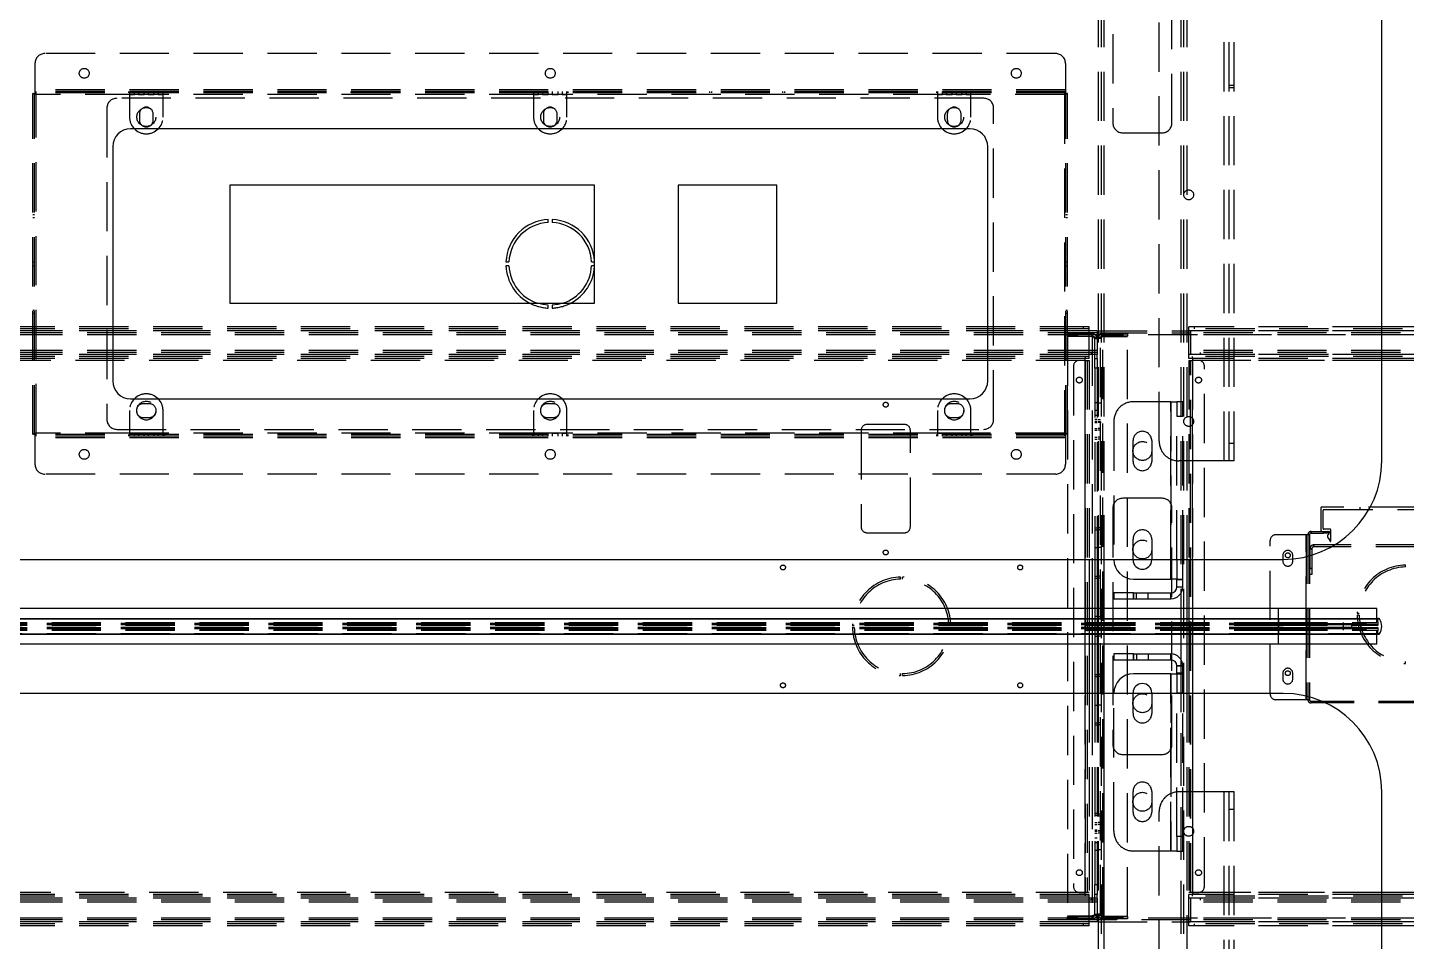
# Model space of a CAD drawing. Header units: millimetres. Extents: x -429 to 16771, y -1239 to 5751.
# Drawn here: x 1113 to 1812, y 690 to 1153 of the extents above; entities that cross this region are included whole.
import ezdxf

# ---------------------------------------------------------------- set-up
doc = ezdxf.new("R2010")
doc.units = ezdxf.units.MM
doc.header["$LTSCALE"] = 100
doc.linetypes.add('HIDDEN', pattern=[0.375, 0.25, -0.125])

msp = doc.modelspace()

# ---------------------------------------------------------------- linework, layer by layer
at = {"color": 7, "linetype": 'HIDDEN', "lineweight": -3}
for p, q in [((1720, 933.4), (1720, 1633.4)), ((1720, 933.4), (1720, 1633.4)), ((1722.5, 933.4), (1722.5, 1633.4)), ((1725, 933.4), (1725, 1633.4)), ((1687, 943.4), (1687, 1623.4)), ((1656, 1243.4), (1656, 883.4)), ((1657.6, 1243.4), (1657.6, 455.4)), ((1659, 1243.4), (1659, 455.4)), ((1659, 1243.4), (1659, 455.4)), ((1659, 1243.4), (1659, 455.4)), ((1659, 1243.4), (1659, 883.4)), ((1698, 1243.4), (1698, 455.4)), ((1698, 1243.4), (1698, 455.4)), ((1698, 1243.4), (1698, 455.4)), ((1698, 1243.4), (1698, 866.09)), ((1699.4, 1243.4), (1699.4, 455.4)), ((1701, 1243.4), (1701, 883.4)), ((1663.5, 1224.9), (1663.5, 1104.9)), ((1693.5, 1104.9), (1693.5, 1224.9)), ((1116.5, 1135.1), (1116.5, 1121.7)), ((1634.5, 1140.1), (1121.5, 1140.1)), ((1639.5, 1135.1), (1639.5, 1121.7)), ((1115.5, 946.9), (1115.5, 1119.9)), ((1115.5, 1119.9), (1116.3, 1119.9)), ((1116.3, 946.9), (1116.3, 1119.9)), ((1639.5, 1121.7), (1116.5, 1121.7)), ((1116.5, 1121.7), (1116.5, 1120.1)), ((1639.5, 1121.7), (1116.5, 1121.7)), ((1639.5, 1120.9), (1116.5, 1120.9)), ((1639.5, 1120.1), (1116.5, 1120.1)), ((1117.1, 1120.1), (1117.1, 1120.9)), ((1117.1, 1119.3), (1117.1, 1120.1)), ((1164, 1120.9), (1164, 1120.1)), ((1164.5, 1120.9), (1164.5, 1119.3)), ((1167, 1119.3), (1167, 1120.9)), ((1169, 1120.9), (1169, 1119.3)), ((1172, 1119.3), (1172, 1120.9)), ((1174, 1120.9), (1174, 1119.3)), ((1177, 1119.3), (1177, 1120.9)), ((1179, 1120.9), (1179, 1119.3)), ((1181.5, 1119.3), (1181.5, 1120.9)), ((1182, 1120.9), (1182, 1120.1)), ((1259.03, 1120.1), (1259.03, 1120.9)), ((1260.03, 1120.1), (1260.03, 1120.9)), ((1277, 1120.1), (1277, 1120.9)), ((1279, 1120.1), (1279, 1120.9)), ((1295.97, 1120.1), (1295.97, 1120.9)), ((1296.97, 1120.1), (1296.97, 1120.9)), ((1369, 1120.9), (1369, 1120.1)), ((1369.5, 1120.9), (1369.5, 1119.3)), ((1372, 1119.3), (1372, 1120.9)), ((1374, 1120.9), (1374, 1119.3)), ((1377, 1119.3), (1377, 1120.9)), ((1379, 1120.9), (1379, 1119.3)), ((1382, 1119.3), (1382, 1120.9)), ((1384, 1120.9), (1384, 1119.3)), ((1386.5, 1119.3), (1386.5, 1120.9)), ((1387, 1120.9), (1387, 1120.1)), ((1459.03, 1120.1), (1459.03, 1120.9)), ((1460.03, 1120.1), (1460.03, 1120.9)), ((1477, 1120.1), (1477, 1120.9)), ((1479, 1120.1), (1479, 1120.9)), ((1495.97, 1120.1), (1495.97, 1120.9)), ((1496.97, 1120.1), (1496.97, 1120.9)), ((1574, 1120.9), (1574, 1120.1)), ((1574.5, 1120.9), (1574.5, 1119.3)), ((1577, 1119.3), (1577, 1120.9)), ((1579, 1120.9), (1579, 1119.3)), ((1582, 1119.3), (1582, 1120.9)), ((1584, 1120.9), (1584, 1119.3)), ((1587, 1119.3), (1587, 1120.9)), ((1589, 1120.9), (1589, 1119.3)), ((1591.5, 1119.3), (1591.5, 1120.9)), ((1592, 1120.9), (1592, 1120.1)), ((1638.9, 1120.9), (1638.9, 1120.1)), ((1638.9, 1120.1), (1638.9, 1119.3)), ((1639.5, 1121.7), (1639.5, 1120.1)), ((1640.5, 1119.9), (1639.7, 1119.9)), ((1639.7, 946.9), (1639.7, 1119.9)), ((1640.5, 946.9), (1640.5, 1119.9)), ((1725, 1123.98), (1722.5, 1123.98)), ((1722.5, 1122.83), (1725, 1122.83)), ((1117.1, 947.5), (1117.1, 1119.3)), ((1117.1, 947.5), (1117.1, 1119.3)), ((1167, 1119.3), (1117.1, 1119.3)), ((1167, 1119.3), (1117.1, 1119.3)), ((1598, 1117.4), (1158, 1117.4)), ((1164.5, 1119.3), (1164.5, 1107.9)), ((1164.5, 1119.3), (1167, 1119.3)), ((1167, 1119.3), (1164.5, 1119.3)), ((1169, 1119.3), (1167, 1119.3)), ((1169, 1119.3), (1172, 1119.3)), ((1172, 1119.3), (1169, 1119.3)), ((1172, 1119.3), (1169, 1119.3)), ((1172, 1119.3), (1169, 1119.3)), ((1174, 1119.3), (1172, 1119.3)), ((1174, 1119.3), (1177, 1119.3)), ((1177, 1119.3), (1174, 1119.3)), ((1177, 1119.3), (1174, 1119.3)), ((1177, 1119.3), (1174, 1119.3)), ((1179, 1119.3), (1177, 1119.3)), ((1179, 1119.3), (1181.5, 1119.3)), ((1181.5, 1119.3), (1179, 1119.3)), ((1372, 1119.3), (1179, 1119.3)), ((1372, 1119.3), (1179, 1119.3)), ((1181.5, 1107.9), (1181.5, 1119.3)), ((1369.5, 1119.3), (1369.5, 1107.9)), ((1369.5, 1119.3), (1372, 1119.3)), ((1372, 1119.3), (1369.5, 1119.3)), ((1374, 1119.3), (1372, 1119.3)), ((1374, 1119.3), (1377, 1119.3)), ((1377, 1119.3), (1374, 1119.3)), ((1377, 1119.3), (1374, 1119.3)), ((1377, 1119.3), (1374, 1119.3)), ((1379, 1119.3), (1377, 1119.3)), ((1379, 1119.3), (1382, 1119.3)), ((1382, 1119.3), (1379, 1119.3)), ((1382, 1119.3), (1379, 1119.3)), ((1382, 1119.3), (1379, 1119.3)), ((1384, 1119.3), (1382, 1119.3)), ((1384, 1119.3), (1386.5, 1119.3)), ((1386.5, 1119.3), (1384, 1119.3)), ((1577, 1119.3), (1384, 1119.3)), ((1577, 1119.3), (1384, 1119.3)), ((1386.5, 1107.9), (1386.5, 1119.3)), ((1574.5, 1119.3), (1574.5, 1107.9)), ((1574.5, 1119.3), (1577, 1119.3)), ((1577, 1119.3), (1574.5, 1119.3)), ((1579, 1119.3), (1577, 1119.3)), ((1579, 1119.3), (1582, 1119.3)), ((1582, 1119.3), (1579, 1119.3)), ((1582, 1119.3), (1579, 1119.3)), ((1582, 1119.3), (1579, 1119.3)), ((1584, 1119.3), (1582, 1119.3)), ((1584, 1119.3), (1587, 1119.3)), ((1587, 1119.3), (1584, 1119.3)), ((1587, 1119.3), (1584, 1119.3)), ((1587, 1119.3), (1584, 1119.3)), ((1589, 1119.3), (1587, 1119.3)), ((1589, 1119.3), (1591.5, 1119.3)), ((1591.5, 1119.3), (1589, 1119.3)), ((1638.9, 1119.3), (1589, 1119.3)), ((1638.9, 1119.3), (1589, 1119.3)), ((1591.5, 1107.9), (1591.5, 1119.3)), ((1638.9, 1119.3), (1638.9, 947.5)), ((1638.9, 1119.3), (1638.9, 947.5)), ((1153, 1112.4), (1153, 954.4)), ((1169.5, 1109.4), (1169.5, 1106.4)), ((1176.5, 1106.4), (1176.5, 1109.4)), ((1374.5, 1109.4), (1374.5, 1106.4)), ((1381.5, 1106.4), (1381.5, 1109.4)), ((1579.5, 1109.4), (1579.5, 1106.4)), ((1586.5, 1106.4), (1586.5, 1109.4)), ((1603, 954.4), (1603, 1112.4)), ((1668.5, 1099.9), (1688.5, 1099.9)), ((1115.5, 1058.38), (1116.3, 1058.38)), ((1115.5, 1056.88), (1116.3, 1056.88)), ((1639.7, 1058.38), (1640.5, 1058.38)), ((1639.7, 1056.88), (1640.5, 1056.88)), ((1115.5, 1034.4), (1116.3, 1034.4)), ((1115.5, 1032.4), (1116.3, 1032.4)), ((1400.48, 1034.4), (1400.46, 1034.73)), ((1400.46, 1034.4), (1400.48, 1034.4)), ((1400.46, 1032.08), (1400.48, 1032.4)), ((1400.48, 1032.4), (1400.46, 1032.4)), ((1639.7, 1034.4), (1640.5, 1034.4)), ((1639.7, 1032.4), (1640.5, 1032.4)), ((1115.5, 1009.92), (1116.3, 1009.92)), ((1115.5, 1008.42), (1116.3, 1008.42)), ((1377, 1010.93), (1377, 1012.43)), ((1379, 1012.43), (1379, 1010.93)), ((1639.7, 1009.92), (1640.5, 1009.92)), ((1639.7, 1008.42), (1640.5, 1008.42)), ((1651.5, 1001.4), (148.5, 1001.4)), ((1648.5, 1001.4), (1648.5, 1000.4)), ((1651.5, 999.4), (1651.5, 1001.4)), ((1800, 1001.4), (1702, 1001.4)), ((1702, 999.4), (1702, 1001.4)), ((1705, 1000.4), (1705, 1001.4)), ((1655.5, 999.4), (144.5, 999.4)), ((1655.5, 998.4), (144.5, 998.4)), ((1655.5, 997.4), (144.5, 997.4)), ((1655.5, 997.4), (144.5, 997.4)), ((1655.5, 997.4), (144.5, 997.4)), ((1655.5, 997.4), (144.5, 997.4)), ((1651.5, 1000.4), (148.5, 1000.4)), ((1651.5, 999.4), (148.5, 999.4)), ((1651.5, 999.4), (148.5, 999.4)), ((1640.5, 996.7), (1640.5, 997.9)), ((1640.5, 997.9), (1645.5, 997.9)), ((1645.5, 996.7), (1640.5, 996.7)), ((1653.1, 996.53), (1640.5, 996.53)), ((1640.5, 996.53), (1640.5, 702.28)), ((1645.5, 997.9), (1645.5, 996.7)), ((1645.5, 997.9), (1653.1, 997.9)), ((1645.5, 996.7), (1653.1, 996.7)), ((1651.5, 987.4), (1651.5, 999.4)), ((1653.1, 996.7), (1653.1, 997.9)), ((1653.1, 997.9), (1653.1, 996.7)), ((1653.1, 996.53), (1653.1, 702.28)), ((1653.1, 996.53), (1653.1, 883.4)), ((1655.5, 995.5), (1654.3, 995.5)), ((1654.3, 985.4), (1654.3, 995.5)), ((1654.3, 995.5), (1655.5, 995.5)), ((1655.5, 999.4), (1655.5, 997.4)), ((1655.5, 997.4), (1655.5, 989.4)), ((1656, 999.4), (1703, 999.4)), ((1656, 998.4), (1703, 998.4)), ((1969, 997.4), (1656, 997.4)), ((1969, 997.4), (1656, 997.4)), ((1657.2, 995.5), (1656, 995.5)), ((1657.2, 995.5), (1656, 995.5)), ((1657.2, 703.3), (1657.2, 995.5)), ((1658.4, 996.7), (1658.4, 997.9)), ((1666, 997.9), (1658.4, 997.9)), ((1658.4, 997.9), (1658.4, 996.7)), ((1666, 996.7), (1658.4, 996.7)), ((1658.4, 702.28), (1658.4, 996.53)), ((1658.4, 702.28), (1658.4, 996.53)), ((1658.4, 996.53), (1671, 996.53)), ((1666, 996.7), (1666, 997.9)), ((1666, 997.9), (1671, 997.9)), ((1671, 996.7), (1666, 996.7)), ((1671, 997.9), (1671, 996.7)), ((1671, 702.28), (1671, 996.53)), ((1923, 1000.4), (1702, 1000.4)), ((1702, 987.4), (1702, 999.4)), ((1923, 999.4), (1702, 999.4)), ((1800, 999.4), (1702, 999.4)), ((1922, 999.4), (1703, 999.4)), ((1703, 999.4), (1703, 997.4)), ((1922, 998.4), (1703, 998.4)), ((1922, 997.4), (1703, 997.4)), ((1703, 997.4), (1703, 989.4)), ((1922, 997.4), (1703, 997.4)), ((1655.5, 989.4), (144.5, 989.4)), ((1655.5, 989.4), (144.5, 989.4)), ((1655.5, 988.4), (144.5, 988.4)), ((1655.5, 987.4), (144.5, 987.4)), ((1651.5, 987.4), (148.5, 987.4)), ((1651.5, 987.4), (148.5, 987.4)), ((1651.5, 985.4), (1651.5, 987.4)), ((1652.5, 988.4), (1652.5, 987.4)), ((1655.5, 989.4), (1655.5, 987.4)), ((1655.5, 985.4), (1655.5, 987.4)), ((1702, 985.4), (1702, 987.4)), ((1923, 987.4), (1702, 987.4)), ((1800, 987.4), (1702, 987.4)), ((1922, 989.4), (1703, 989.4)), ((1703, 989.4), (1703, 987.4)), ((1922, 989.4), (1703, 989.4)), ((1922, 988.4), (1703, 988.4)), ((1922, 987.4), (1703, 987.4)), ((1708, 987.4), (1708, 988.4)), ((1651.5, 986.4), (148.5, 986.4)), ((1651.5, 985.4), (148.5, 985.4)), ((1649.5, 984.4), (150.5, 984.4)), ((1649.5, 984.4), (150.5, 984.4)), ((1643.5, 981.4), (1643.5, 717.4)), ((1649.5, 984.4), (1646.5, 984.4)), ((1649.5, 986.4), (1649.5, 985.4)), ((1649.5, 984.4), (1649.5, 985.4)), ((1649.5, 984.4), (1651.5, 984.4)), ((1649.5, 714.4), (1649.5, 984.4)), ((1649.5, 984.4), (1649.5, 714.4)), ((1649.5, 984.4), (1649.5, 714.4)), ((1649.5, 883.4), (1649.5, 984.4)), ((1650.5, 984.4), (1650.5, 714.4)), ((1651.5, 984.4), (1651.5, 883.4)), ((1654.3, 985.4), (1655.5, 985.4)), ((1654.3, 980.4), (1654.3, 985.4)), ((1655.5, 980.4), (1654.3, 980.4)), ((1654.3, 980.4), (1654.3, 883.4)), ((1655.5, 985.4), (1655.5, 980.4)), ((1655.5, 980.4), (1655.5, 883.4)), ((1923, 986.4), (1702, 986.4)), ((1800, 985.4), (1702, 985.4)), ((1702, 984.4), (1702, 883.4)), ((1702, 984.4), (1704, 984.4)), ((1703, 714.4), (1703, 984.4)), ((1704, 985.4), (1704, 986.4)), ((1704, 985.4), (1704, 984.4)), ((1921, 984.4), (1704, 984.4)), ((1704, 984.4), (1704, 714.4)), ((1704, 984.4), (1704, 714.4)), ((1704, 714.4), (1704, 984.4)), ((1707, 984.4), (1704, 984.4)), ((1800, 984.4), (1704, 984.4)), ((1704, 984.4), (1704, 883.4)), ((1710, 717.4), (1710, 981.4)), ((1164.5, 958.9), (1164.5, 947.5)), ((1174.5, 962.4), (1171.5, 962.4)), ((1181.5, 947.5), (1181.5, 958.9)), ((1369.5, 958.9), (1369.5, 947.5)), ((1379.5, 962.4), (1376.5, 962.4)), ((1386.5, 947.5), (1386.5, 958.9)), ((1574.5, 958.9), (1574.5, 947.5)), ((1584.5, 962.4), (1581.5, 962.4)), ((1591.5, 947.5), (1591.5, 958.9)), ((1655.5, 962.9), (1654.3, 962.9)), ((1654.3, 959.15), (1655.5, 959.15)), ((1654.3, 959.15), (1655.5, 959.15)), ((1657.6, 962.7), (1656, 962.7)), ((1693, 963.4), (1674, 963.4)), ((1693, 963.4), (1693, 873.4)), ((1693, 963.4), (1696, 963.4)), ((1693, 883.4), (1693, 963.4)), ((1699, 963.4), (1696, 963.4)), ((1696, 963.4), (1696, 956.11)), ((1699, 956.11), (1699, 963.4)), ((1171.5, 955.4), (1174.5, 955.4)), ((1376.5, 955.4), (1379.5, 955.4)), ((1557.75, 951.9), (1538.75, 951.9)), ((1581.5, 955.4), (1584.5, 955.4)), ((1654.3, 956.65), (1655.5, 956.65)), ((1654.3, 956.65), (1655.5, 956.65)), ((1655.5, 954.4), (1654.3, 954.4)), ((1655.5, 953.4), (1654.3, 953.4)), ((1654.3, 952.9), (1655.5, 952.9)), ((1657.2, 954.15), (1656, 954.15)), ((1657.2, 953.15), (1656, 953.15)), ((1656, 953.1), (1657.6, 953.1)), ((1664, 953.4), (1664, 883.4)), ((1696, 956.11), (1699, 956.11)), ((1696, 883.4), (1696, 956.11)), ((1699, 883.4), (1699, 956.11)), ((1115.5, 946.9), (1116.3, 946.9)), ((1639.5, 946.7), (1116.5, 946.7)), ((1116.5, 946.7), (1116.5, 945.1)), ((1639.5, 945.9), (1116.5, 945.9)), ((1639.5, 945.1), (1116.5, 945.1)), ((1116.5, 945.1), (1116.5, 931.7)), ((1639.5, 945.1), (1116.5, 945.1)), ((1117.1, 946.7), (1117.1, 947.5)), ((1167, 947.5), (1117.1, 947.5)), ((1167, 947.5), (1117.1, 947.5)), ((1117.1, 945.9), (1117.1, 946.7)), ((1158, 949.4), (1598, 949.4)), ((1164, 946.7), (1164, 945.9)), ((1167, 947.5), (1164.5, 947.5)), ((1164.5, 947.5), (1164.5, 945.9)), ((1164.5, 947.5), (1167, 947.5)), ((1169, 947.5), (1167, 947.5)), ((1167, 945.9), (1167, 947.5)), ((1172, 947.5), (1169, 947.5)), ((1169, 947.5), (1169, 945.9)), ((1169, 947.5), (1172, 947.5)), ((1172, 947.5), (1169, 947.5)), ((1172, 947.5), (1169, 947.5)), ((1174, 947.5), (1172, 947.5)), ((1172, 945.9), (1172, 947.5)), ((1177, 947.5), (1174, 947.5)), ((1174, 947.5), (1174, 945.9)), ((1174, 947.5), (1177, 947.5)), ((1177, 947.5), (1174, 947.5)), ((1177, 947.5), (1174, 947.5)), ((1179, 947.5), (1177, 947.5)), ((1177, 945.9), (1177, 947.5)), ((1181.5, 947.5), (1179, 947.5)), ((1179, 947.5), (1179, 945.9)), ((1179, 947.5), (1181.5, 947.5)), ((1372, 947.5), (1179, 947.5)), ((1372, 947.5), (1179, 947.5)), ((1181.5, 945.9), (1181.5, 947.5)), ((1182, 946.7), (1182, 945.9)), ((1369, 946.7), (1369, 945.9)), ((1372, 947.5), (1369.5, 947.5)), ((1369.5, 947.5), (1369.5, 945.9)), ((1369.5, 947.5), (1372, 947.5)), ((1374, 947.5), (1372, 947.5)), ((1372, 945.9), (1372, 947.5)), ((1377, 947.5), (1374, 947.5)), ((1374, 947.5), (1374, 945.9)), ((1374, 947.5), (1377, 947.5)), ((1377, 947.5), (1374, 947.5)), ((1377, 947.5), (1374, 947.5)), ((1379, 947.5), (1377, 947.5)), ((1377, 945.9), (1377, 947.5)), ((1382, 947.5), (1379, 947.5)), ((1379, 947.5), (1379, 945.9)), ((1379, 947.5), (1382, 947.5)), ((1382, 947.5), (1379, 947.5)), ((1382, 947.5), (1379, 947.5)), ((1384, 947.5), (1382, 947.5)), ((1382, 945.9), (1382, 947.5)), ((1386.5, 947.5), (1384, 947.5)), ((1384, 947.5), (1384, 945.9)), ((1384, 947.5), (1386.5, 947.5)), ((1577, 947.5), (1384, 947.5)), ((1577, 947.5), (1384, 947.5)), ((1386.5, 945.9), (1386.5, 947.5)), ((1387, 946.7), (1387, 945.9)), ((1535.75, 948.9), (1535.75, 899.9)), ((1560.75, 899.9), (1560.75, 948.9)), ((1574, 946.7), (1574, 945.9)), ((1577, 947.5), (1574.5, 947.5)), ((1574.5, 947.5), (1574.5, 945.9)), ((1574.5, 947.5), (1577, 947.5)), ((1579, 947.5), (1577, 947.5)), ((1577, 945.9), (1577, 947.5)), ((1582, 947.5), (1579, 947.5)), ((1579, 947.5), (1579, 945.9)), ((1579, 947.5), (1582, 947.5)), ((1582, 947.5), (1579, 947.5)), ((1582, 947.5), (1579, 947.5)), ((1584, 947.5), (1582, 947.5)), ((1582, 945.9), (1582, 947.5)), ((1587, 947.5), (1584, 947.5)), ((1584, 947.5), (1584, 945.9)), ((1584, 947.5), (1587, 947.5)), ((1587, 947.5), (1584, 947.5)), ((1587, 947.5), (1584, 947.5)), ((1589, 947.5), (1587, 947.5)), ((1587, 945.9), (1587, 947.5)), ((1591.5, 947.5), (1589, 947.5)), ((1589, 947.5), (1589, 945.9)), ((1589, 947.5), (1591.5, 947.5)), ((1638.9, 947.5), (1589, 947.5)), ((1638.9, 947.5), (1589, 947.5)), ((1591.5, 945.9), (1591.5, 947.5)), ((1592, 946.7), (1592, 945.9)), ((1638.9, 947.5), (1638.9, 946.7)), ((1638.9, 946.7), (1638.9, 945.9)), ((1639.5, 946.7), (1639.5, 945.1)), ((1639.5, 945.1), (1639.5, 931.7)), ((1640.5, 946.9), (1639.7, 946.9)), ((1654.3, 949.9), (1655.5, 949.9)), ((1654.3, 948.9), (1655.5, 948.9)), ((1654.3, 945.4), (1655.5, 945.4)), ((1657.2, 949.9), (1656, 949.9)), ((1657.2, 948.9), (1656, 948.9)), ((1656, 945.65), (1657.2, 945.65)), ((1654.3, 944.41), (1655.5, 944.41)), ((1656, 944.66), (1657.2, 944.66)), ((1673.75, 933.15), (1673.75, 943.65)), ((1683.25, 943.65), (1683.25, 933.15)), ((1725, 942.25), (1722.5, 942.25)), ((1720, 933.4), (1697, 933.4)), ((1725, 933.4), (1720, 933.4)), ((1634.5, 926.7), (1121.5, 926.7)), ((1688.5, 914.4), (1668.5, 914.4)), ((1855.7, 909.85), (1769.3, 909.85)), ((1789, 908.65), (1789, 909.85)), ((1663.5, 909.4), (1663.5, 789.4)), ((1693.5, 789.4), (1693.5, 909.4)), ((1769, 909.55), (1769, 898.55)), ((1770.2, 899.05), (1770.2, 908.35)), ((1770.5, 908.65), (1854.5, 908.65)), ((1538.75, 896.9), (1557.75, 896.9)), ((1654.3, 899.4), (1655.5, 899.4)), ((1654.3, 898.4), (1655.5, 898.4)), ((1657.2, 899.4), (1656, 899.4)), ((1657.2, 898.4), (1656, 898.4)), ((1746.3, 895.95), (1761.7, 895.95)), ((1761.7, 895.95), (1761.7, 812.15)), ((1761.7, 895.95), (1763.3, 895.95)), ((1761.7, 812.15), (1761.7, 895.95)), ((1762.5, 895.95), (1762.5, 812.15)), ((1763.3, 895.95), (1763.3, 812.15)), ((1764.1, 897.55), (1764.1, 896.75)), ((1764.1, 897.55), (1770.5, 897.55)), ((1764.1, 896.75), (1770.5, 896.75)), ((1770, 897.55), (1772.6, 897.55)), ((1773.8, 898.75), (1770.5, 898.75)), ((1770.5, 896.75), (1770.5, 897.55)), ((1770.5, 897.55), (1770.5, 896.75)), ((1773.5, 896.75), (1770.5, 896.75)), ((1772.6, 897.55), (1773.5, 897.55)), ((1772.9, 897.25), (1772.9, 895.91)), ((1773.5, 897.55), (1773.5, 896.75)), ((1774.1, 892.75), (1774.1, 898.45)), ((1654.3, 889.4), (1655.5, 889.4)), ((1654.3, 889.4), (1655.5, 889.4)), ((1654.3, 889.4), (1655.5, 889.4)), ((1654.3, 889.4), (1655.5, 889.4)), ((1657.2, 889.4), (1656, 889.4)), ((1657.2, 889.4), (1656, 889.4)), ((1657.2, 889.4), (1656, 889.4)), ((1657.2, 889.4), (1656, 889.4)), ((1673.75, 883.4), (1673.75, 893.65)), ((1683.25, 893.65), (1683.25, 883.4)), ((1743.3, 815.15), (1743.3, 892.95)), ((1764.5, 888.75), (1763.5, 888.75)), ((1763.5, 888.75), (1763.5, 878.75)), ((1763.5, 888.75), (1764.5, 888.75)), ((1764.5, 888.75), (1763.5, 888.75)), ((1763.5, 888.75), (1764.5, 888.75)), ((1764.5, 888.75), (1764.5, 878.75)), ((1765.5, 890.75), (1765.5, 889.75)), ((1859.5, 890.75), (1765.5, 890.75)), ((1765.5, 889.75), (1765.5, 890.75)), ((1765.5, 890.75), (1765.5, 889.75)), ((1765.5, 889.75), (1765.5, 890.75)), ((1859.5, 889.75), (1765.5, 889.75)), ((1772.49, 894.72), (1772.9, 894.08)), ((1772.9, 894.08), (1773.73, 892.65)), ((1749.8, 885.45), (1749.8, 882.45)), ((1754.8, 882.45), (1754.8, 885.45)), ((1654.3, 874.9), (1655.5, 874.9)), ((1657.2, 874.9), (1656, 874.9)), ((1763.5, 878.75), (1764.5, 878.75)), ((1763.5, 875.75), (1763.5, 878.75)), ((1764.5, 878.75), (1763.5, 878.75)), ((1763.5, 878.75), (1764.5, 878.75)), ((1764.5, 878.75), (1763.5, 878.75)), ((1764.5, 875.75), (1763.5, 875.75)), ((1764.5, 878.75), (1764.5, 875.75)), ((1812, 879.55), (1812, 880.55)), ((1555.8, 873.4), (1555.8, 874.4)), ((1556.8, 873.4), (1556.8, 874.4)), ((1654.3, 873.9), (1655.5, 873.9)), ((1657.2, 873.9), (1656, 873.9)), ((1696, 873.4), (1699, 873.4)), ((1696, 869.4), (1699, 869.4)), ((1674, 866.4), (1674, 863.4)), ((1675.5, 863.4), (1675.5, 866.4)), ((1681.5, 863.4), (1681.5, 866.4)), ((1693, 863.4), (1693, 866.4)), ((1649.5, 840.4), (1649.5, 858.4)), ((1651.5, 858.4), (1651.5, 840.4)), ((1653.1, 858.4), (1653.1, 840.4)), ((1654.3, 858.4), (1654.3, 840.4)), ((1655.5, 854.4), (1654.3, 854.4)), ((1655.5, 858.4), (1655.5, 840.4)), ((1656, 858.4), (1656, 840.4)), ((1657.6, 854.2), (1656, 854.2)), ((1659, 858.4), (1659, 840.4)), ((1698, 858.4), (1698, 840.4)), ((1701, 858.4), (1701, 840.4)), ((1702, 858.4), (1702, 840.4)), ((1704, 858.4), (1704, 840.4)), ((1747.5, 851.4), (1747.5, 858.4)), ((1787.5, 856.05), (1788.5, 856.05)), ((1788.5, 855.05), (1787.5, 855.05)), ((1747.5, 853.19), (52.5, 853.19)), ((1747.5, 853.17), (52.5, 853.17)), ((1747.5, 850.65), (52.5, 850.65)), ((1747.5, 850.65), (52.5, 850.65)), ((1747.5, 850.65), (52.5, 850.65)), ((1747.5, 850.32), (52.5, 850.32)), ((1747.5, 850.15), (52.5, 850.15)), ((1747.5, 850.15), (52.5, 850.15)), ((1747.5, 848.65), (52.5, 848.65)), ((1747.5, 848.65), (52.5, 848.65)), ((1747.5, 848.49), (52.5, 848.49)), ((1747.5, 848.15), (52.5, 848.15)), ((1747.5, 848.15), (52.5, 848.15)), ((1747.5, 848.15), (52.5, 848.15)), ((900, 853.19), (1747.5, 853.19)), ((900, 851.4), (1747.5, 851.4)), ((900, 850.85), (1747.5, 850.85)), ((1747.5, 850.85), (900, 850.85)), ((1747.5, 850.85), (900, 850.85)), ((1747.5, 850.85), (900, 850.85)), ((900, 850.84), (1747.5, 850.84)), ((900, 850.84), (1747.5, 850.84)), ((900, 850.65), (1747.5, 850.65)), ((900, 850.65), (1747.5, 850.65)), ((900, 850.65), (1747.5, 850.65)), ((900, 850.37), (1747.5, 850.37)), ((900, 850.32), (1747.5, 850.32)), ((900, 850.15), (1747.5, 850.15)), ((900, 850.15), (1747.5, 850.15)), ((900, 850), (1747.5, 850)), ((900, 849.97), (1747.5, 849.97)), ((900, 849.97), (1747.5, 849.97)), ((900, 849.95), (1747.5, 849.95)), ((900, 849.95), (1747.5, 849.95)), ((1747.5, 848.85), (900, 848.85)), ((1747.5, 848.85), (900, 848.85)), ((900, 848.83), (1747.5, 848.83)), ((900, 848.83), (1747.5, 848.83)), ((900, 848.8), (1747.5, 848.8)), ((900, 848.65), (1747.5, 848.65)), ((900, 848.65), (1747.5, 848.65)), ((900, 848.49), (1747.5, 848.49)), ((900, 848.44), (1747.5, 848.44)), ((900, 848.15), (1747.5, 848.15)), ((900, 848.15), (1747.5, 848.15)), ((900, 848.15), (1747.5, 848.15)), ((900, 847.97), (1747.5, 847.97)), ((900, 847.97), (1747.5, 847.97)), ((900, 847.96), (1747.5, 847.96)), ((900, 847.95), (1747.5, 847.95)), ((900, 847.95), (1747.5, 847.95)), ((900, 847.95), (1747.5, 847.95)), ((900, 847.4), (1747.5, 847.4)), ((1532.3, 849.9), (1531.3, 849.9)), ((1532.3, 848.9), (1531.3, 848.9)), ((1581.29, 849.9), (1580.29, 849.9)), ((1581.29, 848.9), (1580.29, 848.9)), ((1654.3, 850.65), (1655.5, 850.65)), ((1654.3, 850.65), (1655.5, 850.65)), ((1654.3, 848.15), (1655.5, 848.15)), ((1654.3, 848.15), (1655.5, 848.15)), ((1747.5, 853.19), (1747.5, 853.4)), ((1747.5, 853.4), (1747.5, 853.17)), ((1747.5, 853.19), (1747.5, 853.4)), ((1747.5, 851.4), (1747.5, 853.4)), ((1747.5, 853.19), (1798, 853.19)), ((1747.5, 850.32), (1747.5, 853.19)), ((1798, 853.19), (1747.5, 853.19)), ((1747.5, 850.85), (1747.5, 853.19)), ((1798.92, 853.17), (1747.5, 853.17)), ((1747.5, 853.17), (1747.5, 845.64)), ((1747.5, 851.4), (1797.5, 851.4)), ((1747.5, 850.85), (1747.5, 851.4)), ((1747.5, 850.85), (1747.5, 851.4)), ((1747.5, 850.84), (1747.5, 850.85)), ((1747.5, 850.85), (1747.5, 850.85)), ((1747.5, 850.85), (1786.93, 850.85)), ((1747.5, 850.85), (1747.5, 850.65)), ((1747.5, 850.85), (1747.5, 850.85)), ((1747.5, 850.84), (1791.9, 850.84)), ((1747.5, 849.97), (1747.5, 850.84)), ((1747.5, 850.84), (1789.4, 850.84)), ((1747.5, 849.97), (1747.5, 850.84)), ((1747.5, 849.97), (1747.5, 850.84)), ((1747.5, 850.84), (1747.5, 850.65)), ((1747.5, 849.97), (1747.5, 850.84)), ((1747.5, 850.84), (1747.5, 850.65)), ((1747.5, 850.37), (1747.5, 850.84)), ((1747.5, 849.97), (1747.5, 850.84)), ((1747.5, 850.84), (1747.5, 850.65)), ((1747.5, 850.84), (1747.5, 850.65)), ((1747.5, 850.84), (1747.5, 850.65)), ((1747.5, 850.37), (1747.5, 850.84)), ((1747.5, 849.97), (1747.5, 850.84)), ((1747.5, 850.32), (1747.5, 850.84)), ((1747.5, 850.65), (1792.18, 850.65)), ((1747.5, 850.65), (1747.5, 850)), ((1747.5, 850.65), (1747.5, 850.15)), ((1747.5, 850.65), (1789.68, 850.65)), ((1747.5, 850.65), (1747.5, 850.15)), ((1747.5, 850.65), (1787.18, 850.65)), ((1792.18, 850.65), (1747.5, 850.65)), ((1789.68, 850.65), (1747.5, 850.65)), ((1747.5, 850.65), (1747.5, 850.15)), ((1747.5, 850.65), (1747.5, 850)), ((1787.18, 850.65), (1747.5, 850.65)), ((1747.5, 850.65), (1747.5, 850.15)), ((1747.5, 850.37), (1785.41, 850.37)), ((1747.5, 848.85), (1747.5, 850.37)), ((1747.5, 848.85), (1747.5, 850.37)), ((1747.5, 850), (1747.5, 850.32)), ((1747.5, 850.32), (1798.15, 850.32)), ((1747.5, 850), (1747.5, 850.32)), ((1798.15, 850.32), (1747.5, 850.32)), ((1747.5, 850.15), (1789.68, 850.15)), ((1747.5, 850.15), (1787.18, 850.15)), ((1789.68, 850.15), (1747.5, 850.15)), ((1787.18, 850.15), (1747.5, 850.15)), ((1747.5, 850.15), (1747.5, 849.97)), ((1747.5, 850.15), (1747.5, 849.97)), ((1747.5, 850.15), (1747.5, 849.97)), ((1747.5, 850.15), (1747.5, 849.97)), ((1747.5, 850), (1797.85, 850)), ((1747.5, 849.97), (1789.95, 849.97)), ((1747.5, 849.95), (1747.5, 849.97)), ((1747.5, 849.97), (1787.45, 849.97)), ((1747.5, 849.97), (1747.5, 849.97)), ((1747.5, 849.95), (1789.88, 849.95)), ((1747.5, 849.95), (1787.38, 849.95)), ((1747.5, 848.85), (1747.5, 849.95)), ((1747.5, 848.85), (1747.5, 849.95)), ((1747.5, 848.83), (1747.5, 848.85)), ((1787.38, 848.85), (1747.5, 848.85)), ((1747.5, 847.97), (1747.5, 848.83)), ((1747.5, 848.83), (1789.97, 848.83)), ((1747.5, 848.83), (1787.47, 848.83)), ((1747.5, 847.97), (1747.5, 848.83)), ((1747.5, 847.97), (1747.5, 848.83)), ((1747.5, 847.97), (1747.5, 848.83)), ((1747.5, 848.83), (1747.5, 848.65)), ((1747.5, 847.97), (1747.5, 848.83)), ((1747.5, 848.83), (1747.5, 848.65)), ((1747.5, 848.44), (1747.5, 848.83)), ((1747.5, 848.83), (1747.5, 848.65)), ((1747.5, 848.83), (1747.5, 848.65)), ((1747.5, 847.97), (1747.5, 848.83)), ((1747.5, 848.44), (1747.5, 848.83)), ((1747.5, 848.49), (1747.5, 848.8)), ((1747.5, 848.8), (1797.85, 848.8)), ((1747.5, 848.8), (1747.5, 848.15)), ((1747.5, 848.49), (1747.5, 848.8)), ((1747.5, 848.8), (1747.5, 848.15)), ((1747.5, 848.65), (1789.68, 848.65)), ((1747.5, 848.65), (1747.5, 848.15)), ((1747.5, 848.65), (1787.18, 848.65)), ((1747.5, 848.65), (1747.5, 848.15)), ((1789.68, 848.65), (1747.5, 848.65)), ((1747.5, 848.65), (1747.5, 848.15)), ((1787.18, 848.65), (1747.5, 848.65)), ((1747.5, 848.65), (1747.5, 848.15)), ((1747.5, 848.49), (1798.15, 848.49)), ((1747.5, 845.61), (1747.5, 848.49)), ((1798.15, 848.49), (1747.5, 848.49)), ((1747.5, 847.97), (1747.5, 848.49)), ((1747.5, 848.44), (1785.41, 848.44)), ((1747.5, 847.97), (1747.5, 848.44)), ((1747.5, 847.97), (1747.5, 848.44)), ((1747.5, 848.15), (1792.18, 848.15)), ((1747.5, 848.15), (1789.68, 848.15)), ((1747.5, 848.15), (1787.18, 848.15)), ((1789.68, 848.15), (1747.5, 848.15)), ((1787.18, 848.15), (1747.5, 848.15)), ((1792.18, 848.15), (1747.5, 848.15)), ((1747.5, 848.15), (1747.5, 847.95)), ((1747.5, 848.15), (1747.5, 847.97)), ((1747.5, 848.15), (1747.5, 847.97)), ((1747.5, 848.15), (1747.5, 847.97)), ((1747.5, 848.15), (1747.5, 847.97)), ((1747.5, 848.15), (1747.5, 847.97)), ((1747.5, 847.95), (1747.5, 847.97)), ((1747.5, 847.97), (1791.89, 847.97)), ((1747.5, 847.97), (1789.39, 847.97)), ((1747.5, 847.96), (1786.91, 847.96)), ((1747.5, 847.95), (1747.5, 847.95)), ((1747.5, 847.4), (1747.5, 847.95)), ((1747.5, 847.4), (1747.5, 847.95)), ((1747.5, 847.95), (1747.5, 847.95)), ((1747.5, 845.61), (1747.5, 847.95)), ((1747.5, 847.4), (1797.5, 847.4)), ((1747.5, 840.4), (1747.5, 847.4)), ((1747.5, 845.4), (1747.5, 847.4)), ((1780.5, 847.4), (1780.5, 851.4)), ((1785.41, 850.37), (1786.93, 850.85)), ((1786.91, 847.96), (1785.41, 848.44)), ((1787.18, 850.65), (1787.18, 850.15)), ((1787.18, 848.65), (1787.18, 848.15)), ((1787.45, 849.97), (1789.4, 850.84)), ((1789.39, 847.97), (1787.47, 848.83)), ((1789.68, 850.65), (1789.68, 850.15)), ((1789.68, 848.65), (1789.68, 848.15)), ((1789.95, 849.97), (1791.9, 850.84)), ((1791.89, 847.97), (1789.97, 848.83)), ((1792.18, 850.65), (1792.18, 850)), ((1792.18, 848.8), (1792.18, 848.15)), ((1797.5, 851.4), (1797.5, 853.4)), ((1797.5, 845.4), (1797.5, 847.4)), ((1798.15, 850.32), (1798, 853.19)), ((1798, 845.61), (1798.15, 848.49)), ((1747.5, 845.64), (52.5, 845.64)), ((1747.5, 845.61), (52.5, 845.61)), ((900, 845.61), (1747.5, 845.61)), ((1654.3, 844.4), (1655.5, 844.4)), ((1656, 844.6), (1657.6, 844.6)), ((1798.92, 845.64), (1747.5, 845.64)), ((1747.5, 845.64), (1747.5, 845.4)), ((1747.5, 845.4), (1747.5, 845.61)), ((1747.5, 845.61), (1798, 845.61)), ((1798, 845.61), (1747.5, 845.61)), ((1747.5, 845.4), (1747.5, 845.61)), ((1674, 835.4), (1674, 832.4)), ((1675.5, 835.4), (1675.5, 832.4)), ((1681.5, 835.4), (1681.5, 832.4)), ((1693, 832.4), (1693, 835.4)), ((1698, 832.72), (1698, 455.4)), ((1699, 829.4), (1696, 829.4)), ((1812, 830.56), (1812, 831.56)), ((1555.8, 824.41), (1555.8, 825.41)), ((1556.8, 824.41), (1556.8, 825.41)), ((1654.3, 824.9), (1655.5, 824.9)), ((1654.3, 823.9), (1655.5, 823.9)), ((1657.2, 824.9), (1656, 824.9)), ((1657.2, 823.9), (1656, 823.9)), ((1693, 825.4), (1693, 735.4)), ((1696, 825.4), (1699, 825.4)), ((1749.8, 825.65), (1749.8, 822.65)), ((1754.8, 822.65), (1754.8, 825.65)), ((1649.5, 714.4), (1649.5, 815.4)), ((1651.5, 815.4), (1651.5, 714.4)), ((1653.1, 815.4), (1653.1, 702.28)), ((1654.3, 815.4), (1654.3, 718.4)), ((1655.5, 815.4), (1655.5, 718.4)), ((1656, 815.4), (1656, 455.4)), ((1659, 815.4), (1659, 455.4)), ((1664, 745.4), (1664, 815.4)), ((1673.75, 805.15), (1673.75, 815.4)), ((1683.25, 815.4), (1683.25, 805.15)), ((1693, 735.4), (1693, 815.4)), ((1696, 742.7), (1696, 815.4)), ((1699, 742.7), (1699, 815.4)), ((1701, 815.4), (1701, 455.4)), ((1702, 815.4), (1702, 714.4)), ((1704, 815.4), (1704, 714.4)), ((1761.7, 812.15), (1746.3, 812.15)), ((1763.3, 812.15), (1761.7, 812.15)), ((1654.3, 809.4), (1655.5, 809.4)), ((1654.3, 809.4), (1655.5, 809.4)), ((1654.3, 809.4), (1655.5, 809.4)), ((1654.3, 809.4), (1655.5, 809.4)), ((1657.2, 809.4), (1656, 809.4)), ((1657.2, 809.4), (1656, 809.4)), ((1657.2, 809.4), (1656, 809.4)), ((1657.2, 809.4), (1656, 809.4)), ((1764.1, 811.35), (1764.1, 810.55)), ((1860.9, 811.35), (1764.1, 811.35)), ((1860.9, 810.55), (1764.1, 810.55)), ((1654.3, 800.4), (1655.5, 800.4)), ((1654.3, 799.4), (1655.5, 799.4)), ((1657.2, 800.4), (1656, 800.4)), ((1657.2, 799.4), (1656, 799.4)), ((1668.5, 784.4), (1688.5, 784.4)), ((1673.75, 755.15), (1673.75, 765.65)), ((1683.25, 765.65), (1683.25, 755.15)), ((1720, 765.4), (1697, 765.4)), ((1720, 65.4), (1720, 765.4)), ((1725, 765.4), (1720, 765.4)), ((1720, 65.4), (1720, 765.4)), ((1722.5, 65.4), (1722.5, 765.4)), ((1725, 65.4), (1725, 765.4)), ((1722.5, 756.55), (1725, 756.55)), ((1655.5, 754.4), (1654.3, 754.4)), ((1655.5, 753.4), (1654.3, 753.4)), ((1654.3, 749.9), (1655.5, 749.9)), ((1654.3, 748.9), (1655.5, 748.9)), ((1657.2, 754.15), (1656, 754.15)), ((1657.2, 753.15), (1656, 753.15)), ((1657.2, 749.9), (1656, 749.9)), ((1657.2, 748.9), (1656, 748.9)), ((1687, 75.4), (1687, 755.4)), ((1655.5, 745.9), (1654.3, 745.9)), ((1654.3, 745.4), (1655.5, 745.4)), ((1654.3, 744.41), (1655.5, 744.41)), ((1654.3, 742.15), (1655.5, 742.15)), ((1654.3, 742.15), (1655.5, 742.15)), ((1657.6, 745.7), (1656, 745.7)), ((1656, 745.65), (1657.2, 745.65)), ((1656, 744.66), (1657.2, 744.66)), ((1699, 742.7), (1696, 742.7)), ((1696, 742.7), (1696, 735.4)), ((1699, 735.4), (1699, 742.7)), ((1654.3, 739.65), (1655.5, 739.65)), ((1654.3, 739.65), (1655.5, 739.65)), ((1654.3, 735.9), (1655.5, 735.9)), ((1656, 736.1), (1657.6, 736.1)), ((1693, 735.4), (1674, 735.4)), ((1696, 735.4), (1693, 735.4)), ((1696, 735.4), (1699, 735.4)), ((1649.5, 714.4), (150.5, 714.4)), ((1649.5, 714.4), (150.5, 714.4)), ((1646.5, 714.4), (1649.5, 714.4)), ((1649.5, 713.4), (1649.5, 714.4)), ((1651.5, 714.4), (1649.5, 714.4)), ((1654.3, 718.4), (1655.5, 718.4)), ((1654.3, 713.4), (1654.3, 718.4)), ((1655.5, 718.4), (1655.5, 713.4)), ((1704, 714.4), (1702, 714.4)), ((1704, 714.4), (1704, 713.4)), ((1921, 714.4), (1704, 714.4)), ((1704, 714.4), (1707, 714.4)), ((1800, 714.4), (1704, 714.4)), ((1655.5, 711.4), (144.5, 711.4)), ((1655.5, 710.4), (144.5, 710.4)), ((1655.5, 709.4), (144.5, 709.4)), ((1655.5, 709.4), (144.5, 709.4)), ((1651.5, 713.4), (148.5, 713.4)), ((1651.5, 712.4), (148.5, 712.4)), ((1651.5, 711.4), (148.5, 711.4)), ((1651.5, 711.4), (148.5, 711.4)), ((1649.5, 713.4), (1649.5, 712.4)), ((1651.5, 711.4), (1651.5, 713.4)), ((1651.5, 699.4), (1651.5, 711.4)), ((1652.5, 711.4), (1652.5, 710.4)), ((1655.5, 713.4), (1654.3, 713.4)), ((1654.3, 703.3), (1654.3, 713.4)), ((1655.5, 711.4), (1655.5, 713.4)), ((1655.5, 711.4), (1655.5, 709.4)), ((1655.5, 709.4), (1655.5, 701.4)), ((1800, 713.4), (1702, 713.4)), ((1702, 711.4), (1702, 713.4)), ((1923, 712.4), (1702, 712.4)), ((1702, 699.4), (1702, 711.4)), ((1923, 711.4), (1702, 711.4)), ((1800, 711.4), (1702, 711.4)), ((1703, 711.4), (1703, 709.4)), ((1922, 711.4), (1703, 711.4)), ((1922, 710.4), (1703, 710.4)), ((1922, 709.4), (1703, 709.4)), ((1703, 709.4), (1703, 701.4)), ((1922, 709.4), (1703, 709.4)), ((1704, 712.4), (1704, 713.4)), ((1708, 710.4), (1708, 711.4)), ((1655.5, 701.4), (144.5, 701.4)), ((1655.5, 701.4), (144.5, 701.4)), ((1655.5, 701.4), (144.5, 701.4)), ((1655.5, 701.4), (144.5, 701.4)), ((1655.5, 700.4), (144.5, 700.4)), ((1653.1, 702.28), (1640.5, 702.28)), ((1640.5, 700.9), (1640.5, 702.1)), ((1640.5, 702.1), (1645.5, 702.1)), ((1645.5, 700.9), (1640.5, 700.9)), ((1645.5, 702.1), (1645.5, 700.9)), ((1653.1, 702.1), (1645.5, 702.1)), ((1645.5, 700.9), (1653.1, 700.9)), ((1653.1, 700.9), (1653.1, 702.1)), ((1653.1, 700.9), (1653.1, 702.1)), ((1654.3, 703.3), (1655.5, 703.3)), ((1654.3, 703.3), (1655.5, 703.3)), ((1655.5, 701.4), (1655.5, 699.4)), ((1657.2, 703.3), (1656, 703.3)), ((1657.2, 703.3), (1656, 703.3)), ((1969, 701.4), (1656, 701.4)), ((1969, 701.4), (1656, 701.4)), ((1703, 700.4), (1656, 700.4)), ((1658.4, 702.28), (1671, 702.28)), ((1658.4, 702.1), (1658.4, 700.9)), ((1658.4, 702.1), (1666, 702.1)), ((1658.4, 700.9), (1658.4, 702.1)), ((1658.4, 700.9), (1666, 700.9)), ((1666, 700.9), (1666, 702.1)), ((1666, 702.1), (1671, 702.1)), ((1671, 700.9), (1666, 700.9)), ((1671, 702.1), (1671, 700.9)), ((1703, 701.4), (1703, 699.4)), ((1922, 701.4), (1703, 701.4)), ((1922, 701.4), (1703, 701.4)), ((1922, 700.4), (1703, 700.4)), ((1655.5, 699.4), (144.5, 699.4)), ((1651.5, 699.4), (148.5, 699.4)), ((1651.5, 699.4), (148.5, 699.4)), ((1651.5, 698.4), (148.5, 698.4)), ((1651.5, 697.4), (148.5, 697.4)), ((1648.5, 698.4), (1648.5, 697.4)), ((1651.5, 697.4), (1651.5, 699.4)), ((1656, 699.4), (1703, 699.4)), ((1702, 697.4), (1702, 699.4)), ((1923, 699.4), (1702, 699.4)), ((1800, 699.4), (1702, 699.4)), ((1923, 698.4), (1702, 698.4)), ((1800, 697.4), (1702, 697.4)), ((1922, 699.4), (1703, 699.4)), ((1705, 697.4), (1705, 698.4))]:
    msp.add_line(p, q, dxfattribs=at)
at = {"color": 7, "linetype": 'Continuous', "lineweight": -3}
for p, q in [((1800, 933.4), (1800, 1633.4)), ((1591, 1101.9), (1165, 1101.9)), ((1156, 1092.9), (1156, 973.9)), ((1600, 973.9), (1600, 1092.9)), ((1400.46, 1073.4), (1215.46, 1073.4)), ((1215.46, 1073.4), (1215.46, 1013.4)), ((1400.46, 1013.4), (1400.46, 1073.4)), ((1492.96, 1073.4), (1442.96, 1073.4)), ((1442.96, 1073.4), (1442.96, 1013.4)), ((1492.96, 1013.4), (1492.96, 1073.4)), ((1377, 1054.38), (1377, 1055.88)), ((1379, 1055.88), (1379, 1054.38)), ((1355.52, 1034.4), (1357.02, 1034.4)), ((1357.02, 1032.4), (1355.52, 1032.4)), ((1398.97, 1034.4), (1400.46, 1034.4)), ((1400.46, 1032.4), (1398.97, 1032.4)), ((1215.46, 1013.4), (1400.46, 1013.4)), ((1442.96, 1013.4), (1492.96, 1013.4)), ((1825, 1001.4), (1800, 1001.4)), ((1825, 999.4), (1800, 999.4)), ((1825, 987.4), (1800, 987.4)), ((1825, 985.4), (1800, 985.4)), ((1825, 984.4), (1800, 984.4)), ((1165, 964.9), (1591, 964.9)), ((50, 883.4), (1750, 883.4)), ((1649.5, 858.4), (1649.5, 883.4)), ((1651.5, 883.4), (1651.5, 858.4)), ((1653.1, 883.4), (1653.1, 858.4)), ((1654.3, 883.4), (1654.3, 858.4)), ((1655.5, 883.4), (1655.5, 858.4)), ((1656, 883.4), (1656, 858.4)), ((1659, 883.4), (1659, 858.4)), ((1673.75, 883.15), (1673.75, 883.4)), ((1683.25, 883.4), (1683.25, 883.15)), ((1693, 873.4), (1693, 883.4)), ((1696, 883.2), (1696, 883.4)), ((1699, 883.2), (1696, 883.2)), ((1696, 883.2), (1696, 873.2)), ((1699, 883.2), (1699, 883.4)), ((1699, 873.2), (1699, 883.2)), ((1701, 883.4), (1701, 858.4)), ((1702, 883.4), (1702, 858.4)), ((1704, 883.4), (1704, 858.4)), ((1674, 873.4), (1693, 873.4)), ((1696, 873.4), (1693, 873.4)), ((1696, 873.2), (1699, 873.2)), ((1696, 869.4), (1696, 873.2)), ((1696, 869.4), (1699, 869.4)), ((1699, 869.4), (1699, 873.2)), ((1664, 866.4), (1664, 863.4)), ((1674, 866.4), (1664, 866.4)), ((1664, 863.4), (1674, 863.4)), ((1674, 863.4), (1674, 866.4)), ((1674, 866.4), (1693, 866.4)), ((1674, 863.4), (1693, 863.4)), ((1693, 866.4), (1693, 863.4)), ((1698, 866.09), (1698, 858.4)), ((1747.5, 858.4), (52.5, 858.4)), ((1797.5, 858.4), (1747.5, 858.4)), ((1747.5, 853.4), (1747.5, 858.4)), ((1797.5, 853.4), (1797.5, 858.4)), ((900, 853.4), (1747.5, 853.4)), ((900, 853.17), (1747.5, 853.17)), ((1747.5, 853.4), (1747.5, 853.17)), ((1747.5, 853.4), (1798.5, 853.4)), ((1747.5, 853.17), (1747.5, 845.64)), ((1747.5, 853.17), (1798.92, 853.17)), ((1747.5, 840.4), (52.5, 840.4)), ((900, 845.64), (1747.5, 845.64)), ((900, 845.4), (1747.5, 845.4)), ((1649.5, 815.4), (1649.5, 840.4)), ((1651.5, 840.4), (1651.5, 815.4)), ((1653.1, 840.4), (1653.1, 815.4)), ((1654.3, 840.4), (1654.3, 815.4)), ((1655.5, 840.4), (1655.5, 815.4)), ((1656, 840.4), (1656, 815.4)), ((1659, 840.4), (1659, 815.4)), ((1698, 840.4), (1698, 832.72)), ((1701, 840.4), (1701, 815.4)), ((1702, 840.4), (1702, 815.4)), ((1704, 840.4), (1704, 815.4)), ((1747.5, 845.64), (1798.92, 845.64)), ((1747.5, 845.64), (1747.5, 845.4)), ((1747.5, 845.4), (1798.5, 845.4)), ((1747.5, 840.4), (1747.5, 845.4)), ((1797.5, 840.4), (1747.5, 840.4)), ((1797.5, 840.4), (1797.5, 845.4)), ((1664, 835.4), (1664, 832.4)), ((1674, 835.4), (1664, 835.4)), ((1674, 832.4), (1674, 835.4)), ((1674, 835.4), (1693, 835.4)), ((1693, 832.4), (1693, 835.4)), ((1664, 832.4), (1674, 832.4)), ((1674, 832.4), (1693, 832.4)), ((1696, 829.4), (1699, 829.4)), ((1696, 825.6), (1696, 829.4)), ((1699, 825.6), (1699, 829.4)), ((1693, 825.4), (1674, 825.4)), ((1693, 825.4), (1696, 825.4)), ((1693, 815.4), (1693, 825.4)), ((1699, 825.6), (1696, 825.6)), ((1696, 825.6), (1696, 815.61)), ((1699, 815.61), (1699, 825.6)), ((1750, 815.4), (50, 815.4)), ((1673.75, 815.4), (1673.75, 815.65)), ((1683.25, 815.65), (1683.25, 815.4)), ((1696, 815.61), (1699, 815.61)), ((1696, 815.4), (1696, 815.61)), ((1699, 815.4), (1699, 815.61)), ((1800, 65.4), (1800, 765.4)), ((1825, 714.4), (1800, 714.4)), ((1825, 713.4), (1800, 713.4)), ((1825, 711.4), (1800, 711.4)), ((1825, 699.4), (1800, 699.4)), ((1825, 697.4), (1800, 697.4))]:
    msp.add_line(p, q, dxfattribs=at)
at = {"color": 7, "linetype": 'HIDDEN', "lineweight": -3, "flags": 128}
for points in [[(1377, 1012.43), (1374.2, 1012.75), (1371.6, 1013.4)], [(1384.4, 1013.4), (1381.8, 1012.75), (1379, 1012.43)]]:
    msp.add_lwpolyline(points, dxfattribs=at)
at = {"color": 7, "linetype": 'HIDDEN', "lineweight": -3}
for centre, radius in [((1141.5, 1130.1), 2.5), ((1378, 1130.1), 2.5), ((1614.5, 1130.1), 2.5), ((1173, 1107.9), 4.8), ((1378, 1107.9), 4.8), ((1583, 1107.9), 4.8), ((1702, 1068.4), 2.5), ((1646.5, 974.4), 1.5), ((1707, 974.4), 1.5), ((1173, 958.9), 4.8), ((1378, 958.9), 4.8), ((1548.25, 961.9), 1.25), ((1583, 958.9), 4.8), ((1702, 953.4), 2.5), ((1141.5, 936.7), 2.5), ((1378, 936.7), 2.5), ((1614.5, 936.7), 2.5), ((1678.5, 938.4), 4.8), ((1678.5, 888.4), 4.8), ((1548.25, 886.9), 1.25), ((1752.3, 885.45), 1.25), ((1496.1, 879.3), 1.25), ((1616.5, 879.3), 1.25), ((1752.3, 825.65), 1.25), ((1496.1, 819.5), 1.25), ((1616.5, 819.5), 1.25), ((1678.5, 810.4), 4.8), ((1678.5, 760.4), 4.8), ((1702, 745.4), 2.5), ((1646.5, 724.4), 1.5), ((1707, 724.4), 1.5)]:
    msp.add_circle(centre, radius, dxfattribs=at)
for centre, radius, start, end in [((1121.5, 1135.1), 5, 90, 180), ((1634.5, 1135.1), 5, 0, 90), ((1158, 1112.4), 5, 90, 180), ((1173, 1109.4), 3.5, 0, 180), ((1378, 1109.4), 3.5, 0, 180), ((1583, 1109.4), 3.5, 0, 180), ((1598, 1112.4), 5, 0, 90), ((1173, 1107.9), 8.5, 180, 0), ((1173, 1106.4), 3.5, 180, 0), ((1378, 1107.9), 8.5, 180, 0), ((1378, 1106.4), 3.5, 180, 0), ((1583, 1107.9), 8.5, 180, 0), ((1583, 1106.4), 3.5, 180, 0), ((1668.5, 1104.9), 5, 180, 270), ((1688.5, 1104.9), 5, 270, 0), ((1378, 1033.4), 22.5, 242.73396, 267.45268), ((1378, 1033.4), 22.5, 272.54732, 297.26604), ((1653.1, 995.5), 2.4, 0, 90), ((1653.1, 995.5), 1.2, 0, 90), ((1658.4, 995.5), 2.4, 90, 180), ((1658.4, 995.5), 1.2, 90, 180), ((1646.5, 981.4), 3, 90, 180), ((1707, 981.4), 3, 0, 90), ((1173, 958.9), 8.5, 0, 180), ((1378, 958.9), 8.5, 0, 180), ((1583, 958.9), 8.5, 0, 180), ((1171.5, 958.9), 3.5, 90, 270), ((1174.5, 958.9), 3.5, 270, 90), ((1376.5, 958.9), 3.5, 90, 270), ((1379.5, 958.9), 3.5, 270, 90), ((1581.5, 958.9), 3.5, 90, 270), ((1584.5, 958.9), 3.5, 270, 90), ((1674, 953.4), 10, 90, 180), ((1158, 954.4), 5, 180, 270), ((1538.75, 948.9), 3, 90, 180), ((1557.75, 948.9), 3, 0, 90), ((1598, 954.4), 5, 270, 0), ((1678.5, 943.65), 4.75, 0, 180), ((1697, 943.4), 10, 180, 270), ((1121.5, 931.7), 5, 180, 270), ((1634.5, 931.7), 5, 270, 0), ((1678.5, 933.15), 4.75, 180, 0), ((1668.5, 909.4), 5, 90, 180), ((1688.5, 909.4), 5, 0, 90), ((1769.3, 909.55), 0.3, 90, 180), ((1770.5, 908.35), 0.3, 90, 180), ((1538.75, 899.9), 3, 180, 270), ((1557.75, 899.9), 3, 270, 0), ((1678.5, 893.65), 4.75, 0, 180), ((1746.3, 892.95), 3, 90, 180), ((1764.1, 895.95), 1.6, 90, 180), ((1764.1, 895.95), 0.8, 90, 180), ((1770, 898.55), 1, 180, 270), ((1770.5, 899.05), 0.3, 180, 270), ((1773.16, 895.15), 0.8, 108.96557, 212.87479), ((1772.6, 897.25), 0.3, 0, 90), ((1773.8, 898.45), 0.3, 0, 90), ((1765.5, 888.75), 2, 90, 180), ((1765.5, 888.75), 1, 90, 180), ((1773.9, 892.75), 0.2, 210, 0), ((1752.3, 885.45), 2.5, 0, 180), ((1752.3, 882.45), 2.5, 180, 0), ((1812.5, 855.55), 25, 91.14599, 178.85401), ((1812.5, 855.55), 24, 91.19375, 178.80625), ((1556.3, 849.4), 25, 91.14599, 178.85401), ((1556.3, 849.4), 24, 91.19375, 178.80625), ((1556.3, 849.4), 25, 1.14599, 88.85401), ((1556.3, 849.4), 24, 1.19375, 88.80625), ((1812.5, 855.55), 25, 181.14599, 268.85401), ((1812.5, 855.55), 24, 181.19375, 268.80625), ((1556.3, 849.4), 25, 181.14599, 268.85401), ((1556.3, 849.4), 24, 181.19375, 268.80625), ((1556.3, 849.4), 24, 271.19375, 358.80625), ((1556.3, 849.4), 25, 271.14599, 358.85401), ((1785.68, 849.4), 1, 105.38761, 254.61239), ((1786.98, 848.15), 0.2, 250.25575, 360), ((1786.98, 850.65), 0.2, 360, 105.38761), ((1787.38, 850.15), 0.2, 180, 291.69528), ((1787.38, 848.65), 0.2, 63.5573, 180), ((1789.48, 848.15), 0.2, 243.5573, 0), ((1789.48, 850.65), 0.2, 0, 111.69528), ((1789.88, 850.15), 0.2, 180, 289.79888), ((1789.88, 848.65), 0.2, 61.69102, 180), ((1791.98, 848.15), 0.2, 243.59038, 0), ((1791.98, 850.65), 0.2, 360, 111.69824), ((1797.85, 850.3), 0.3, 270, 3), ((1797.85, 848.5), 0.3, 357, 90), ((1798.2, 853.2), 0.2, 90, 183), ((1798.2, 845.6), 0.2, 177, 270), ((1752.3, 825.65), 2.5, 0, 180), ((1752.3, 822.65), 2.5, 180, 0), ((1746.3, 815.15), 3, 180, 270), ((1764.1, 812.15), 1.6, 180, 270), ((1764.1, 812.15), 0.8, 180, 270), ((1678.5, 805.15), 4.75, 180, 0), ((1668.5, 789.4), 5, 180, 270), ((1688.5, 789.4), 5, 270, 0), ((1678.5, 765.65), 4.75, 0, 180), ((1697, 755.4), 10, 90, 180), ((1678.5, 755.15), 4.75, 180, 0), ((1674, 745.4), 10, 180, 270), ((1646.5, 717.4), 3, 180, 270), ((1707, 717.4), 3, 270, 0), ((1653.1, 703.3), 2.4, 270, 0), ((1653.1, 703.3), 1.2, 270, 0), ((1658.4, 703.3), 2.4, 180, 270), ((1658.4, 703.3), 1.2, 180, 270)]:
    msp.add_arc(centre, radius, start, end, dxfattribs=at)
at = {"color": 7, "linetype": 'Continuous', "lineweight": -3}
for centre, radius, start, end in [((1165, 1092.9), 9, 90, 180), ((1591, 1092.9), 9, 0, 90), ((1378, 1033.4), 22.5, 92.54732, 177.45268), ((1378, 1033.4), 21, 92.7294, 177.2706), ((1378, 1033.4), 22.5, 3.37114, 87.45268), ((1378, 1033.4), 21, 2.7294, 87.2706), ((1378, 1033.4), 22.5, 182.54732, 242.73396), ((1378, 1033.4), 21, 182.7294, 252.24721), ((1378, 1033.4), 21, 287.75279, 357.2706), ((1378, 1033.4), 22.5, 297.26604, 356.62886), ((1165, 973.9), 9, 180, 270), ((1591, 973.9), 9, 270, 0), ((1750, 933.4), 50, 270, 0), ((1674, 883.4), 10, 180, 270), ((1678.5, 883.15), 4.75, 180, 0), ((1693, 869.4), 3, 270, 0), ((1693, 869.4), 6, 270, 0), ((1798.5, 852.9), 0.5, 31.89079, 90), ((1792.87, 849.4), 7.12, 328.10921, 31.89079), ((1798.5, 845.9), 0.5, 270, 328.10921), ((1693, 829.4), 6, 0, 90), ((1693, 829.4), 3, 0, 90), ((1674, 815.4), 10, 90, 180), ((1678.5, 815.65), 4.75, 0, 180), ((1750, 765.4), 50, 0, 90)]:
    msp.add_arc(centre, radius, start, end, dxfattribs=at)
at = {"color": 7, "linetype": 'HIDDEN', "lineweight": -3}
for points, knots in [([(1117.1, 1119.3), (1116.91, 1119.35), (1116.54, 1119.44), (1116.05, 1119.57), (1115.69, 1119.7), (1115.52, 1119.81), (1115.5, 1119.88), (1115.5, 1119.9)], [0, 0, 0, 0, 0.220743, 0.441506, 0.662269, 0.883032, 1, 1, 1, 1]), ([(1640.5, 1119.9), (1640.48, 1119.86), (1640.44, 1119.77), (1640.15, 1119.64), (1639.72, 1119.51), (1639.28, 1119.39), (1639, 1119.33), (1638.9, 1119.3)], [0, 0, 0, 0, 0.220743, 0.441506, 0.662269, 0.883032, 1, 1, 1, 1]), ([(1655.5, 995.5), (1655.47, 995.58), (1655.41, 995.73), (1654.97, 995.96), (1654.32, 996.19), (1653.65, 996.38), (1653.24, 996.49), (1653.1, 996.53)], [0, 0, 0, 0, 0.222483, 0.444994, 0.667504, 0.890015, 1, 1, 1, 1]), ([(1654.3, 995.5), (1654.28, 995.6), (1654.23, 995.78), (1653.92, 996.05), (1653.53, 996.29), (1653.24, 996.45), (1653.1, 996.53)], [0, 0, 0, 0, 0.28678, 0.531564, 0.776258, 1, 1, 1, 1]), ([(1658.4, 996.53), (1658.12, 996.45), (1657.56, 996.3), (1656.82, 996.07), (1656.28, 995.84), (1656.03, 995.65), (1656.01, 995.54), (1656, 995.5)], [0, 0, 0, 0, 0.222483, 0.444994, 0.667504, 0.890015, 1, 1, 1, 1]), ([(1658.4, 996.53), (1658.22, 996.43), (1657.88, 996.25), (1657.49, 995.98), (1657.24, 995.74), (1657.21, 995.58), (1657.2, 995.5)], [0, 0, 0, 0, 0.28678, 0.531564, 0.776258, 1, 1, 1, 1]), ([(1115.5, 946.9), (1115.52, 946.95), (1115.55, 947.04), (1115.85, 947.17), (1116.27, 947.3), (1116.72, 947.41), (1117, 947.48), (1117.1, 947.5)], [0, 0, 0, 0, 0.220743, 0.441506, 0.662269, 0.883032, 1, 1, 1, 1]), ([(1638.9, 947.5), (1639.08, 947.46), (1639.45, 947.37), (1639.94, 947.24), (1640.31, 947.11), (1640.48, 946.99), (1640.49, 946.93), (1640.5, 946.9)], [0, 0, 0, 0, 0.220743, 0.441506, 0.662269, 0.883032, 1, 1, 1, 1]), ([(1653.1, 702.28), (1653.38, 702.36), (1653.94, 702.51), (1654.68, 702.74), (1655.22, 702.96), (1655.47, 703.15), (1655.49, 703.27), (1655.5, 703.3)], [0, 0, 0, 0, 0.222483, 0.444994, 0.667504, 0.890015, 1, 1, 1, 1]), ([(1653.1, 702.28), (1653.28, 702.38), (1653.61, 702.56), (1654.01, 702.82), (1654.25, 703.07), (1654.28, 703.23), (1654.3, 703.3)], [0, 0, 0, 0, 0.28678, 0.531564, 0.776258, 1, 1, 1, 1]), ([(1656, 703.3), (1656.03, 703.23), (1656.08, 703.08), (1656.53, 702.85), (1657.18, 702.62), (1657.84, 702.43), (1658.26, 702.32), (1658.4, 702.28)], [0, 0, 0, 0, 0.222483, 0.444994, 0.667504, 0.890015, 1, 1, 1, 1]), ([(1657.2, 703.3), (1657.22, 703.21), (1657.27, 703.02), (1657.58, 702.76), (1657.96, 702.52), (1658.26, 702.36), (1658.4, 702.28)], [0, 0, 0, 0, 0.28678, 0.531564, 0.776258, 1, 1, 1, 1])]:
    msp.add_open_spline(points, degree=3, knots=knots, dxfattribs=at)
for points in [[(1117.1, 1119.3), (1116.99, 1119.35), (1116.78, 1119.45), (1116.52, 1119.6), (1116.33, 1119.75), (1116.31, 1119.85), (1116.3, 1119.9)], [(1639.7, 1119.9), (1639.69, 1119.85), (1639.66, 1119.75), (1639.48, 1119.6), (1639.21, 1119.45), (1639, 1119.35), (1638.9, 1119.3)], [(1116.3, 946.9), (1116.31, 946.95), (1116.33, 947.05), (1116.52, 947.2), (1116.78, 947.35), (1116.99, 947.45), (1117.1, 947.5)], [(1638.9, 947.5), (1639, 947.45), (1639.21, 947.35), (1639.48, 947.2), (1639.66, 947.05), (1639.69, 946.95), (1639.7, 946.9)]]:
    msp.add_open_spline(points, degree=3, dxfattribs=at)

doc.saveas('drawing.dxf')
